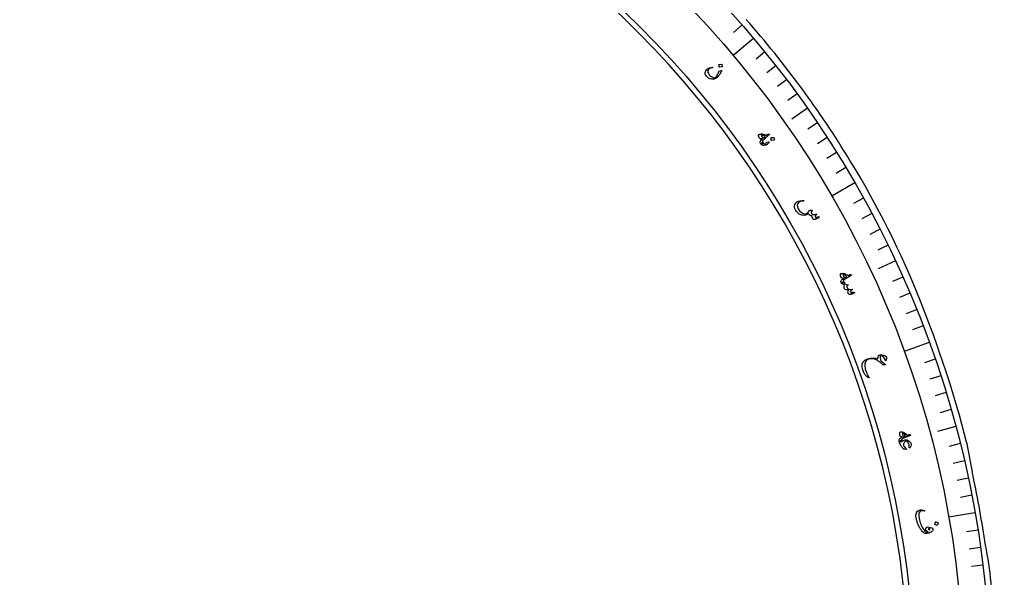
# Model space of a CAD drawing. Header units: millimetres. Extents: x -150 to 150, y -150 to 198.
# Drawn here: x 6 to 149.7, y 16.2 to 98.7 of the extents above; entities that cross this region are included whole.
import ezdxf

# ---------------------------------------------------------------- set-up
doc = ezdxf.new("R2010")
doc.units = ezdxf.units.MM
for name, color, linetype in [('CUT_INNER', 6, 'Continuous'), ('CUT_OUTER', 1, 'Continuous'), ('ENGRAVE', 7, 'Continuous'), ('ENGRAVE_FINE', 8, 'Continuous'), ('TEXT', 5, 'Continuous')]:
    doc.layers.add(name, color=color, linetype=linetype)

msp = doc.modelspace()

# ---------------------------------------------------------------- linework, layer by layer
at = {"layer": 'CUT_INNER'}
msp.add_arc((0, 0), 137.25, 95.273437, 87.539062, dxfattribs=at)
at = {"layer": 'CUT_OUTER'}
msp.add_lwpolyline([(145.7362, 36.3158), (146.4473, 32.4497), (146.5542, 31.9665)], dxfattribs=at)
for centre, radius, start, end in [((2.7694, 1.3436), 147.2384, 31.334946, 41.399246), ((14.834, 8.0735), 133.4347, 21.563907, 31.560726), ((-13.733, -4.356), 164.5741, 14.307985, 21.932961), ((0.4688, 0.0933), 149.5221, 8.339329, 12.308059), ((78.8197, 7.9997), 70.9413, 2.256007, 11.20024)]:
    msp.add_arc(centre, radius, start, end, dxfattribs=at)
at = {"layer": 'ENGRAVE'}
for points in [[(114.3206, 95.9264), (111.3124, 93.4022)], [(122.2462, 85.5977), (119.9484, 83.9888)], [(129.2413, 74.6175), (125.8404, 72.654)], [(135.2528, 63.0694), (132.7106, 61.884)], [(140.235, 51.0414), (136.5449, 49.6983)], [(144.1499, 38.6249), (141.4405, 37.8989)], [(146.9678, 25.9144), (143.1004, 25.2325)]]:
    msp.add_lwpolyline(points, dxfattribs=at)
for radius in [149.235, 145.308, 138.015]:
    msp.add_circle((0, 0), radius, dxfattribs=at)
at = {"layer": 'ENGRAVE_FINE'}
for points in [[(112.6291, 97.907), (111.3589, 96.8028)], [(115.9774, 93.9166), (114.6694, 92.8575)], [(117.5988, 91.8782), (116.2726, 90.8421)], [(119.1844, 89.8119), (117.8403, 88.799)], [(120.7337, 87.7181), (119.3721, 86.7289)], [(123.7214, 83.4512), (122.3262, 82.51)], [(125.159, 81.2792), (123.7475, 80.3626)], [(126.5585, 79.0825), (125.1312, 78.1906)], [(127.9194, 76.8617), (126.4767, 75.9949)], [(130.5239, 72.3506), (129.0519, 71.5346)], [(131.7667, 70.0616), (130.2807, 69.2715)], [(132.9694, 67.7513), (131.4698, 66.9872)], [(134.1315, 65.4203), (132.6189, 64.6825)], [(136.333, 60.6993), (134.7955, 60.0148)], [(137.3715, 58.3108), (135.8223, 57.6532)], [(138.3683, 55.9044), (136.8078, 55.274)], [(139.3229, 53.481), (137.7517, 52.8779)], [(141.1045, 48.5862), (139.5132, 48.0382)], [(141.9309, 46.1162), (140.3303, 45.5961)], [(142.7141, 43.6321), (141.1047, 43.14)], [(143.4539, 41.1347), (141.8361, 40.6708)], [(144.8021, 36.1032), (143.1691, 35.6961)], [(145.4101, 33.5706), (143.7703, 33.192)], [(145.9739, 31.0277), (144.3276, 30.6778)], [(146.4931, 28.4754), (144.8411, 28.1542)], [(147.3977, 23.3455), (145.7354, 23.0822)], [(147.7827, 20.7695), (146.116, 20.5353)], [(148.1226, 18.1872), (146.4522, 17.9821)]]:
    msp.add_lwpolyline(points, dxfattribs=at)
at = {"layer": 'TEXT'}
for points in [[(109.5766, 92.1287), (109.584, 92.128), (109.5912, 92.1243), (109.5981, 92.1177), (109.6049, 92.108), (109.6327, 92.0236), (109.6517, 91.938), (109.662, 91.8515), (109.6635, 91.7638), (109.6614, 91.7534), (109.6568, 91.7458), (109.6498, 91.741), (109.6405, 91.7391), (109.2682, 91.6869), (109.2576, 91.6877), (109.2501, 91.6938), (109.2456, 91.7053), (109.2442, 91.7221), (109.243, 91.7366), (109.2406, 91.759), (109.2369, 91.7895), (109.232, 91.8279), (109.2256, 91.8747), (109.2172, 91.9303), (109.2069, 91.9946), (109.1946, 92.0677), (109.194, 92.0783), (109.196, 92.0856), (109.2008, 92.0896), (109.2084, 92.0905)], [(109.5968, 91.1234), (109.565, 91.051), (109.53, 90.9773), (109.492, 90.9025), (109.4508, 90.8264), (109.4058, 90.7493), (109.3561, 90.6712), (109.3019, 90.592), (109.243, 90.5118), (109.1823, 90.4345), (109.1191, 90.3614), (109.0535, 90.2924), (108.9855, 90.2275), (108.9149, 90.1667), (108.8414, 90.1096), (108.7652, 90.0564), (108.6862, 90.0069), (108.5984, 89.9607), (108.5117, 89.9249), (108.426, 89.8993), (108.3412, 89.884), (108.1181, 89.8855), (107.897, 89.9474), (107.6779, 90.0694), (107.4605, 90.2516), (107.3267, 90.403), (107.2333, 90.5557), (107.1802, 90.7099), (107.1674, 90.8657), (107.1947, 91.0143), (107.2563, 91.1532), (107.3522, 91.2824), (107.4826, 91.4019), (107.6407, 91.505), (107.8105, 91.5829), (107.9922, 91.6356), (108.1856, 91.6628), (108.2107, 91.6624), (108.2291, 91.6569), (108.2407, 91.6464), (108.2456, 91.6309), (108.2446, 91.6118), (108.2332, 91.5969), (108.2112, 91.5863), (108.1789, 91.5799), (107.953, 91.5249), (107.7768, 91.4428), (107.6501, 91.334), (107.5728, 91.1984), (107.5462, 91.0481), (107.5711, 90.8888), (107.6473, 90.7204), (107.7748, 90.5428), (107.9639, 90.3577), (108.1678, 90.222), (108.3866, 90.1359), (108.6205, 90.0993), (108.6271, 90.1), (108.635, 90.1032), (108.6443, 90.1088), (108.6549, 90.117), (108.732, 90.1887), (108.812, 90.284), (108.8949, 90.403), (108.9806, 90.5455), (109.0216, 90.6199), (109.059, 90.69), (109.0928, 90.7558), (109.123, 90.8172), (109.1493, 90.8744), (109.1713, 90.9273), (109.1889, 90.9759), (109.2023, 91.0203), (109.21, 91.0426), (109.2199, 91.0598), (109.232, 91.0719), (109.2462, 91.079), (109.5659, 91.1803), (109.5874, 91.1827), (109.5997, 91.174), (109.6029, 91.1543), (109.5968, 91.1234)], [(116.6128, 81.8002), (116.6486, 81.795), (116.6624, 81.7808), (116.6542, 81.7576), (116.6242, 81.7256), (116.6046, 81.7083), (116.5777, 81.684), (116.5436, 81.6527), (116.5023, 81.6144), (116.4531, 81.569), (116.3955, 81.5164), (116.3295, 81.4567), (116.255, 81.3898), (116.1819, 81.324), (116.1163, 81.2651), (116.0584, 81.2132), (116.0081, 81.1682), (115.9657, 81.1303), (115.9312, 81.0997), (115.9049, 81.0763), (115.8866, 81.0601), (115.7737, 80.9549), (115.694, 80.8615), (115.6477, 80.78), (115.6346, 80.7103), (115.6386, 80.6703), (115.6523, 80.6282), (115.6757, 80.584), (115.7089, 80.5377), (115.7237, 80.5068), (115.7249, 80.4762), (115.7126, 80.4456), (115.6867, 80.4153), (115.6507, 80.3858), (115.6113, 80.3603), (115.5685, 80.3388), (115.5222, 80.3212), (115.4798, 80.3105), (115.4452, 80.3071), (115.4182, 80.3109), (115.399, 80.322), (115.3374, 80.4122), (115.2999, 80.5008), (115.2865, 80.5878), (115.2971, 80.6733), (115.3357, 80.7659), (115.4014, 80.8662), (115.4945, 80.9742), (115.6148, 81.0899), (115.4986, 81.0807), (115.3994, 81.0845), (115.3173, 81.1016), (115.2521, 81.1318), (115.2125, 81.1656), (115.1743, 81.2113), (115.1373, 81.2687), (115.1016, 81.3378), (115.0697, 81.4148), (115.0478, 81.4829), (115.036, 81.5422), (115.0343, 81.5926), (115.0427, 81.6402), (115.0589, 81.6794), (115.0831, 81.71), (115.1153, 81.7322), (115.1607, 81.7526), (115.2143, 81.7704), (115.2761, 81.7856), (115.3461, 81.7984), (115.4184, 81.8084), (115.4775, 81.8143), (115.5235, 81.816), (115.5564, 81.8136), (115.7086, 81.7783), (115.8616, 81.7307), (116.0156, 81.6706), (116.1705, 81.598), (116.2332, 81.6488), (116.2878, 81.692), (116.3342, 81.7275), (116.3726, 81.7554), (116.4066, 81.7764), (116.4399, 81.7911), (116.4724, 81.7994), (116.5043, 81.8015)], [(116.2693, 80.6208), (116.5501, 80.6722), (116.5835, 80.6742), (116.6023, 80.6649), (116.6067, 80.6442), (116.5966, 80.6123), (116.5529, 80.5361), (116.5015, 80.4649), (116.4426, 80.3986), (116.3761, 80.3374), (116.3014, 80.2811), (116.2179, 80.2295), (116.1258, 80.1828), (116.025, 80.1408), (115.8376, 80.0955), (115.6709, 80.1106), (115.5248, 80.1861), (115.399, 80.322), (115.3979, 80.347), (115.4185, 80.3876), (115.4607, 80.4441), (115.5245, 80.5162), (115.5618, 80.5502), (115.5964, 80.5727), (115.628, 80.5836), (115.6569, 80.583), (115.672, 80.5769), (115.6857, 80.5674), (115.698, 80.5543), (115.7089, 80.5377), (115.7781, 80.4447), (115.8549, 80.3754), (115.9394, 80.33), (116.0316, 80.3082), (116.0375, 80.3085), (116.0435, 80.3113), (116.0495, 80.3168), (116.0557, 80.3249), (116.0951, 80.3722), (116.1308, 80.4266), (116.1629, 80.488), (116.1913, 80.5565), (116.2032, 80.5807), (116.2202, 80.5995), (116.2422, 80.6129), (116.2693, 80.6208)], [(115.978, 81.4268), (115.8477, 81.5215), (115.7207, 81.5901), (115.5972, 81.6328), (115.4772, 81.6495), (115.4642, 81.6471), (115.4554, 81.6405), (115.4507, 81.6298), (115.4502, 81.615), (115.4602, 81.5685), (115.4759, 81.5215), (115.4973, 81.474), (115.5245, 81.4262), (115.5574, 81.3778), (115.5961, 81.3291), (115.6405, 81.2799), (115.6906, 81.2302), (115.6996, 81.2233), (115.711, 81.2176), (115.7248, 81.2129), (115.7411, 81.2093), (115.7678, 81.231), (115.7954, 81.2544), (115.8237, 81.2792), (115.8529, 81.3056), (115.8829, 81.3336), (115.9138, 81.3631), (115.9455, 81.3942), (115.978, 81.4268)], [(117.2804, 81.2755), (117.2877, 81.2742), (117.2945, 81.2699), (117.3008, 81.2626), (117.3066, 81.2525), (117.3263, 81.166), (117.3371, 81.0793), (117.3392, 80.9923), (117.3325, 80.9051), (117.3293, 80.8949), (117.324, 80.8878), (117.3167, 80.8837), (117.3072, 80.8826), (116.9321, 80.8648), (116.9216, 80.8665), (116.9147, 80.8733), (116.9113, 80.8851), (116.9115, 80.9018), (116.9117, 80.9164), (116.9114, 80.9389), (116.9106, 80.9695), (116.9094, 81.0081), (116.9074, 81.0552), (116.9043, 81.1112), (116.9001, 81.1761), (116.8948, 81.2499), (116.8951, 81.2604), (116.8979, 81.2675), (116.9031, 81.271), (116.9106, 81.2712)], [(123.9112, 69.607), (123.9308, 69.6095), (123.9468, 69.6077), (123.9594, 69.6014), (123.9684, 69.5907), (123.9752, 69.5743), (123.9771, 69.5581), (123.974, 69.5422), (123.9659, 69.5265), (123.9319, 69.4799), (123.8836, 69.4332), (123.8209, 69.3863), (123.7439, 69.3392), (123.6108, 69.2752), (123.4752, 69.2308), (123.3371, 69.2059), (123.1963, 69.2006), (123.1593, 69.205), (123.1271, 69.2146), (123.0999, 69.2293), (123.0775, 69.2492), (123.0216, 69.3352), (122.9832, 69.4402), (122.9622, 69.564), (122.9588, 69.7069), (122.7798, 69.7274), (122.6338, 69.7886), (122.5204, 69.8905), (122.4398, 70.0334), (122.3603, 69.9941), (122.2826, 69.9585), (122.2067, 69.9267), (122.1326, 69.8986), (122.0599, 69.8739), (121.988, 69.8525), (121.9171, 69.8342), (121.847, 69.8191), (121.715, 69.8016), (121.5823, 69.8041), (121.4491, 69.8265), (121.3153, 69.8687), (121.0538, 69.9967), (120.8268, 70.1603), (120.6344, 70.3597), (120.4761, 70.5951), (120.3524, 70.8922), (120.3229, 71.1676), (120.3878, 71.4216), (120.5474, 71.6545), (120.6185, 71.7156), (120.7109, 71.7736), (120.8247, 71.8285), (120.9599, 71.8803), (121.1143, 71.9262), (121.2826, 71.9613), (121.4645, 71.9855), (121.6602, 71.9988), (121.6733, 71.9983), (121.6845, 71.9949), (121.6937, 71.9885), (121.7011, 71.9791), (121.7062, 71.9684), (121.7087, 71.958), (121.7086, 71.9479), (121.7059, 71.9381), (121.699, 71.9285), (121.6901, 71.9214), (121.6791, 71.9168), (121.6661, 71.9146), (121.4084, 71.8924), (121.2068, 71.8568), (121.061, 71.808), (120.9712, 71.7462), (120.8184, 71.5333), (120.7526, 71.3021), (120.7734, 71.0524), (120.8808, 70.7841), (121.1044, 70.4519), (121.3627, 70.2105), (121.6562, 70.0597), (121.9854, 69.9994), (122.131, 70.0839), (122.2715, 70.1962), (122.4069, 70.3364), (122.537, 70.5046), (122.5492, 70.5234), (122.5619, 70.5371), (122.5751, 70.5456), (122.5889, 70.549), (122.6407, 70.5528), (122.6895, 70.556), (122.7353, 70.5587), (122.7781, 70.5609), (122.8173, 70.5622), (122.8527, 70.5625), (122.8841, 70.5618), (122.9116, 70.56), (122.9243, 70.5573), (122.9323, 70.5513), (122.9356, 70.5419), (122.9341, 70.5293), (122.9317, 70.5218), (122.9276, 70.511), (122.9219, 70.4968), (122.9144, 70.4792), (122.905, 70.4587), (122.8934, 70.4357), (122.8796, 70.4102), (122.8636, 70.3823), (122.8336, 70.327), (122.8138, 70.2836), (122.804, 70.252), (122.8045, 70.2323), (122.8506, 70.133), (122.9209, 70.0474), (123.0152, 69.9755), (123.1337, 69.9172), (123.1961, 69.907), (123.2857, 69.9128), (123.4024, 69.9345), (123.5462, 69.9722), (123.5599, 69.9757), (123.5733, 69.9754), (123.5864, 69.9713), (123.5993, 69.9635), (123.6095, 69.955), (123.6167, 69.9455), (123.6209, 69.9349), (123.6222, 69.9231), (123.6072, 69.8963), (123.5673, 69.8667), (123.5024, 69.8345), (123.4124, 69.7997), (123.409, 69.7002), (123.4239, 69.6045), (123.4571, 69.5125), (123.5086, 69.4242), (123.5347, 69.4404), (123.5545, 69.456), (123.5679, 69.4711), (123.5751, 69.4857), (123.5809, 69.501), (123.5888, 69.5127), (123.5987, 69.5207), (123.6107, 69.525)], [(128.7054, 61.0307), (128.7398, 61.0194), (128.751, 61.0031), (128.7391, 60.9817), (128.7041, 60.9552), (128.6818, 60.9414), (128.6513, 60.922), (128.6124, 60.8969), (128.5652, 60.8661), (128.5091, 60.8296), (128.4435, 60.7874), (128.3683, 60.7396), (128.2837, 60.6862), (128.2005, 60.6336), (128.126, 60.5866), (128.0602, 60.5452), (128.0031, 60.5093), (127.9548, 60.4791), (127.9158, 60.4547), (127.8859, 60.436), (127.8651, 60.4232), (127.7361, 60.3385), (127.6419, 60.2598), (127.5825, 60.1872), (127.5579, 60.1207), (127.5551, 60.0806), (127.5615, 60.0368), (127.5772, 59.9893), (127.6021, 59.938), (127.6115, 59.9052), (127.6075, 59.8747), (127.5903, 59.8467), (127.5597, 59.8211), (127.5192, 59.7981), (127.4761, 59.7796), (127.4302, 59.7656), (127.3817, 59.7561), (127.3381, 59.7526), (127.3034, 59.7551), (127.2775, 59.7633), (127.2604, 59.7775), (127.2148, 59.8768), (127.1928, 59.9705), (127.1941, 60.0585), (127.219, 60.1409), (127.2725, 60.2258), (127.3543, 60.3136), (127.4641, 60.4044), (127.6022, 60.4982), (127.4861, 60.5086), (127.389, 60.5291), (127.3108, 60.5598), (127.2517, 60.6005), (127.2184, 60.6405), (127.1883, 60.6919), (127.1616, 60.7547), (127.138, 60.8289), (127.1194, 60.9102), (127.1093, 60.981), (127.1077, 61.0414), (127.1145, 61.0914), (127.1307, 61.1369), (127.1533, 61.1728), (127.1824, 61.1989), (127.2178, 61.2154), (127.2659, 61.2278), (127.3218, 61.2363), (127.3853, 61.241), (127.4565, 61.2418), (127.5294, 61.2395), (127.5887, 61.2354), (127.6343, 61.2294), (127.6663, 61.2214), (127.8104, 61.1611), (127.9532, 61.0884), (128.0949, 61.0032), (128.2354, 60.9057), (128.3057, 60.9452), (128.3668, 60.9786), (128.4186, 61.0058), (128.4611, 61.0269), (128.4981, 61.0418), (128.5334, 61.0507), (128.5669, 61.0535), (128.5987, 61.0502)], [(128.0169, 60.7693), (127.9043, 60.8845), (127.7907, 60.9735), (127.6762, 61.0364), (127.5607, 61.073), (127.5474, 61.0728), (127.5376, 61.0678), (127.5312, 61.058), (127.5283, 61.0435), (127.5303, 60.996), (127.5378, 60.947), (127.551, 60.8966), (127.5697, 60.8449), (127.5941, 60.7917), (127.624, 60.7371), (127.6594, 60.6812), (127.7005, 60.6238), (127.7082, 60.6155), (127.7185, 60.6079), (127.7313, 60.601), (127.7468, 60.5947), (127.7768, 60.6116), (127.8078, 60.63), (127.84, 60.6497), (127.8732, 60.6709), (127.9075, 60.6934), (127.9428, 60.7173), (127.9793, 60.7426), (128.0169, 60.7693)], [(129.1968, 58.4326), (129.2064, 58.4268), (129.2089, 58.4162), (129.2044, 58.4006), (129.193, 58.3801), (129.17, 58.3533), (129.1331, 58.3242), (129.0822, 58.2929), (129.0174, 58.2593), (128.9424, 58.224), (128.867, 58.1948), (128.7911, 58.1717), (128.7147, 58.1548), (128.5598, 58.1359), (128.441, 58.139), (128.3583, 58.1641), (128.3116, 58.2112), (128.2586, 58.3487), (128.2372, 58.4886), (128.2475, 58.631), (128.2893, 58.7758), (128.1157, 58.7826), (127.9671, 58.8167), (127.8433, 58.8781), (127.7443, 58.967), (127.68, 59.0784), (127.655, 59.2098), (127.6692, 59.3611), (127.7224, 59.5326), (127.5521, 59.5719), (127.4184, 59.6257), (127.3212, 59.6943), (127.2604, 59.7775), (127.2622, 59.8008), (127.2853, 59.833), (127.3297, 59.8741), (127.3955, 59.924), (127.4649, 59.9636), (127.5225, 59.9792), (127.5683, 59.9706), (127.6021, 59.938), (127.7237, 59.7819), (127.8725, 59.6649), (128.0485, 59.5869), (128.252, 59.5479), (128.263, 59.5458), (128.272, 59.5422), (128.2787, 59.5369), (128.2833, 59.5301), (128.2866, 59.5206), (128.2875, 59.5112), (128.286, 59.5019), (128.2822, 59.4926), (128.2634, 59.4795), (128.2249, 59.4718), (128.1665, 59.4692), (128.0883, 59.472), (128.0591, 59.4073), (128.0534, 59.3253), (128.0714, 59.2261), (128.1128, 59.1094), (128.2064, 58.9834), (128.358, 58.9053), (128.5678, 58.8749), (128.8358, 58.8922), (128.8495, 58.8932), (128.8602, 58.8918), (128.8681, 58.8878), (128.873, 58.8814), (128.877, 58.8702), (128.8784, 58.8596), (128.8772, 58.8495), (128.8735, 58.84), (128.8661, 58.8309), (128.8579, 58.8237), (128.8488, 58.8184), (128.8388, 58.815), (128.6611, 58.78), (128.6419, 58.7173), (128.6315, 58.6477), (128.63, 58.5713), (128.6374, 58.488), (128.6527, 58.4106), (128.6733, 58.3557), (128.6991, 58.3234), (128.7303, 58.3137), (128.7672, 58.3226), (128.8138, 58.348), (128.8702, 58.39), (128.9364, 58.4485), (128.9599, 58.4543), (129.0112, 58.4536), (129.0902, 58.4464), (129.1968, 58.4326)], [(133.8541, 48.9574), (133.8936, 48.9012), (133.9173, 48.8331), (133.9253, 48.753), (133.9175, 48.661), (133.9083, 48.6122), (133.8976, 48.5666), (133.8855, 48.5242), (133.872, 48.4849), (133.8573, 48.4488), (133.8417, 48.4161), (133.8252, 48.3867), (133.8077, 48.3606), (133.7887, 48.3405), (133.7727, 48.3401), (133.7597, 48.3592), (133.7496, 48.3979), (133.6793, 48.641), (133.5478, 48.8421), (133.3556, 49.0009), (133.1026, 49.1174), (133.0886, 49.1181), (133.0761, 49.1132), (133.0652, 49.1027), (133.0558, 49.0866), (133.0011, 48.9029), (132.9869, 48.7208), (133.0133, 48.5403), (133.0801, 48.3612), (133.0983, 48.3312), (133.1287, 48.295), (133.1714, 48.2527), (133.2264, 48.2041), (133.3333, 48.1181), (133.4276, 48.042), (133.5094, 47.9758), (133.5786, 47.9196), (133.6353, 47.8733), (133.6794, 47.8371), (133.7111, 47.811), (133.7302, 47.7949), (133.7497, 47.7691), (133.7471, 47.7506), (133.7225, 47.7393), (133.6758, 47.7352), (133.5484, 47.738), (133.4515, 47.7455), (133.3853, 47.7578), (133.3497, 47.7749), (133.2818, 47.8425), (133.2061, 47.9126), (133.1225, 47.985), (133.031, 48.0598), (132.9315, 48.1369), (132.8242, 48.2163), (132.709, 48.2981), (132.5859, 48.3821), (132.2998, 48.5359), (131.9989, 48.6211), (131.6833, 48.638), (131.3531, 48.5869), (131.1848, 48.528), (131.0391, 48.4443), (130.9159, 48.3358), (130.8152, 48.2027), (130.7159, 47.927), (130.7085, 47.5729), (130.7923, 47.14), (130.9664, 46.6275), (130.9994, 46.5504), (131.0364, 46.468), (131.0776, 46.3801), (131.1228, 46.2868), (131.1722, 46.1884), (131.226, 46.0853), (131.2841, 45.9773), (131.3466, 45.8645), (131.3561, 45.8446), (131.3602, 45.8288), (131.359, 45.8172), (131.3524, 45.8097), (131.3056, 45.815), (131.2177, 45.8709), (131.0888, 45.9773), (130.9187, 46.1339), (130.8213, 46.2311), (130.7433, 46.3187), (130.6847, 46.3967), (130.6456, 46.4652), (130.5277, 46.7301), (130.4362, 46.9758), (130.371, 47.2027), (130.3323, 47.4108), (130.3376, 47.8325), (130.4664, 48.1754), (130.7195, 48.4397), (131.0974, 48.6251), (131.5261, 48.7336), (131.9276, 48.7661), (132.3018, 48.7221), (132.6487, 48.6014), (132.66, 48.7669), (132.6819, 48.9062), (132.7144, 49.0195), (132.7577, 49.1065), (132.7782, 49.1334), (132.8032, 49.1558), (132.8327, 49.1737), (132.8666, 49.1871), (132.9636, 49.2076), (133.0584, 49.2188), (133.151, 49.2208), (133.2415, 49.2136), (133.4319, 49.1762), (133.5975, 49.121), (133.7382, 49.0481), (133.8541, 48.9574)], [(137.4472, 37.3911), (137.479, 37.3741), (137.4872, 37.356), (137.4717, 37.337), (137.4325, 37.3171), (137.4083, 37.3075), (137.3748, 37.2937), (137.3321, 37.2759), (137.2802, 37.2539), (137.2185, 37.2278), (137.1465, 37.1979), (137.0641, 37.1641), (136.9714, 37.1264), (136.8802, 37.0893), (136.7986, 37.0562), (136.7265, 37.027), (136.6639, 37.0017), (136.6111, 36.9805), (136.5684, 36.9634), (136.5357, 36.9503), (136.513, 36.9413), (136.371, 36.8806), (136.2644, 36.8198), (136.1932, 36.7588), (136.1573, 36.6977), (136.1474, 36.6587), (136.146, 36.6145), (136.1531, 36.5649), (136.1686, 36.5101), (136.172, 36.4761), (136.1627, 36.4468), (136.1408, 36.4223), (136.1062, 36.4025), (136.0623, 36.3869), (136.0166, 36.3763), (135.969, 36.3706), (135.9195, 36.3698), (135.876, 36.3741), (135.8423, 36.3826), (135.8182, 36.3954), (135.8039, 36.4123), (135.7766, 36.5181), (135.7713, 36.6142), (135.7882, 36.7006), (135.8272, 36.7774), (135.8949, 36.8514), (135.9908, 36.9234), (136.115, 36.9935), (136.2674, 37.0615), (136.1549, 37.0922), (136.063, 37.1295), (135.9914, 37.1734), (135.9404, 37.2239), (135.9147, 37.2692), (135.8942, 37.3251), (135.8789, 37.3916), (135.8687, 37.4688), (135.8648, 37.5521), (135.8673, 37.6236), (135.8763, 37.6833), (135.8919, 37.7313), (135.9159, 37.7733), (135.9444, 37.8046), (135.9776, 37.8252), (136.0154, 37.8352), (136.065, 37.8389), (136.1214, 37.8375), (136.1848, 37.8309), (136.255, 37.8191), (136.3264, 37.804), (136.384, 37.7895), (136.4279, 37.7755), (136.458, 37.7621), (136.5891, 37.6773), (136.7169, 37.5805), (136.8414, 37.4718), (136.9625, 37.351), (137.0387, 37.3775), (137.1047, 37.3996), (137.1605, 37.4173), (137.206, 37.4305), (137.2451, 37.4387), (137.2814, 37.4412), (137.3149, 37.438), (137.3455, 37.4292)], [(136.7233, 37.2552), (136.6328, 37.3885), (136.5367, 37.4961), (136.435, 37.5782), (136.3278, 37.6346), (136.3147, 37.6367), (136.3042, 37.6335), (136.2962, 37.6251), (136.2907, 37.6113), (136.2843, 37.5641), (136.2831, 37.5146), (136.2872, 37.4627), (136.2965, 37.4084), (136.3111, 37.3518), (136.3309, 37.2928), (136.356, 37.2315), (136.3863, 37.1677), (136.3924, 37.1583), (136.4012, 37.149), (136.4126, 37.1399), (136.4267, 37.1309), (136.4592, 37.1424), (136.493, 37.155), (136.5281, 37.1687), (136.5645, 37.1837), (136.6023, 37.1998), (136.6413, 37.2171), (136.6817, 37.2356), (136.7233, 37.2552)], [(136.8234, 35.223), (136.5515, 35.2696), (136.5238, 35.2773), (136.5007, 35.2857), (136.4824, 35.2947), (136.4688, 35.3045), (136.4092, 35.3562), (136.3512, 35.4133), (136.2948, 35.4755), (136.24, 35.543), (136.1862, 35.6153), (136.1332, 35.6921), (136.0808, 35.7733), (136.0291, 35.859), (135.9407, 36.0213), (135.8736, 36.1675), (135.828, 36.2978), (135.8039, 36.4123), (135.8121, 36.4607), (135.8435, 36.4996), (135.898, 36.5291), (135.9757, 36.5492), (136.0483, 36.5576), (136.104, 36.5566), (136.1426, 36.5462), (136.1643, 36.5262), (136.1653, 36.5222), (136.1664, 36.5182), (136.1675, 36.5141), (136.1686, 36.5101), (136.1736, 36.4792), (136.1805, 36.4494), (136.1893, 36.4206), (136.2, 36.3929), (136.2595, 36.4613), (136.3297, 36.5208), (136.4104, 36.5711), (136.5017, 36.6124), (136.672, 36.6605), (136.8321, 36.6717), (136.9821, 36.6457), (137.1219, 36.5826), (137.2613, 36.4903), (137.3751, 36.3937), (137.4633, 36.293), (137.5259, 36.1881), (137.5578, 36.0656), (137.5487, 35.915), (137.4985, 35.7363), (137.4072, 35.5298), (137.3911, 35.505), (137.3709, 35.49), (137.3465, 35.4848), (137.318, 35.4893), (137.294, 35.5003), (137.2783, 35.5171), (137.2708, 35.5399), (137.2715, 35.5686), (137.277, 35.7747), (137.2465, 35.972), (137.1802, 36.1605), (137.0779, 36.34), (137.0254, 36.408), (136.9741, 36.4572), (136.9239, 36.4876), (136.875, 36.4993), (136.8193, 36.4904), (136.754, 36.4562), (136.6793, 36.3966), (136.595, 36.3118), (136.5129, 36.2141), (136.4551, 36.1272), (136.4215, 36.0512), (136.4122, 35.986), (136.4331, 35.8549), (136.4815, 35.7304), (136.5573, 35.6125), (136.6605, 35.5012), (136.7722, 35.4046), (136.8266, 35.3537), (136.8615, 35.3107), (136.877, 35.2757), (136.8731, 35.2488), (136.8632, 35.2357), (136.8517, 35.227), (136.8384, 35.2228), (136.8234, 35.223)], [(140.7651, 23.5113), (140.7849, 23.429), (140.7668, 23.341), (140.7109, 23.2473), (140.617, 23.1479), (140.4892, 23.0522), (140.3317, 22.9694), (140.1444, 22.8996), (139.9273, 22.8425), (139.8478, 22.8271), (139.7726, 22.8204), (139.7019, 22.8225), (139.6356, 22.8332), (139.4979, 22.8866), (139.36, 22.9771), (139.2218, 23.1044), (139.083, 23.2686), (139.0155, 23.3629), (138.9502, 23.461), (138.8871, 23.5628), (138.8262, 23.6683), (138.7674, 23.7779), (138.7108, 23.8918), (138.6562, 24.0099), (138.6037, 24.1322), (138.554, 24.2556), (138.5082, 24.3766), (138.466, 24.4954), (138.4277, 24.6119), (138.3933, 24.7264), (138.3631, 24.8392), (138.3371, 24.9504), (138.3153, 25.06), (138.2689, 25.5252), (138.3266, 25.8843), (138.4895, 26.1379), (138.758, 26.2858), (138.8239, 26.3012), (138.9004, 26.3117), (138.9874, 26.3173), (139.085, 26.3178), (139.1938, 26.3093), (139.3017, 26.2893), (139.4085, 26.2578), (139.5142, 26.2147), (139.5268, 26.2077), (139.5365, 26.1985), (139.5434, 26.1873), (139.5475, 26.1738), (139.5482, 26.1603), (139.5448, 26.1487), (139.5372, 26.139), (139.5256, 26.1312), (139.5122, 26.126), (139.4992, 26.1241), (139.4867, 26.1255), (139.4746, 26.1302), (139.2346, 26.2007), (139.0405, 26.2026), (138.8924, 26.1363), (138.7901, 26.0019), (138.7075, 25.7328), (138.6883, 25.4114), (138.7323, 25.0375), (138.8391, 24.6107), (138.8999, 24.4258), (138.9699, 24.2422), (139.0489, 24.0598), (139.1371, 23.8786), (139.2343, 23.6987), (139.3406, 23.5205), (139.4559, 23.3438), (139.5803, 23.1687), (139.6553, 23.0769), (139.7308, 23.0105), (139.8068, 22.9698), (139.8835, 22.9547), (139.9308, 22.9774), (139.9725, 23.0077), (140.0088, 23.0457), (140.0396, 23.0913), (140.0406, 23.0962), (140.0368, 23.1015), (140.0282, 23.107), (140.0148, 23.1128), (139.9092, 23.1567), (139.8262, 23.2117), (139.7657, 23.2778), (139.7278, 23.3551), (139.7008, 23.5035), (139.725, 23.6254), (139.8003, 23.7208), (139.9268, 23.7898), (140.0456, 23.8092), (140.1974, 23.794), (140.3821, 23.7442), (140.5998, 23.6596), (140.655, 23.6305), (140.7009, 23.5961), (140.7376, 23.5564), (140.7651, 23.5113)], [(141.5244, 24.4029), (141.5304, 24.3985), (141.5348, 24.3917), (141.5375, 24.3824), (141.5384, 24.3707), (141.5199, 24.2835), (141.4933, 24.1997), (141.4585, 24.1196), (141.4157, 24.0429), (141.4086, 24.0349), (141.4008, 24.0307), (141.3924, 24.03), (141.3834, 24.0331), (141.0355, 24.1764), (141.0267, 24.1824), (141.0233, 24.1915), (141.0252, 24.2037), (141.0324, 24.2189), (141.0387, 24.2321), (141.0479, 24.2528), (141.0601, 24.281), (141.0752, 24.3168), (141.0932, 24.3606), (141.1139, 24.4129), (141.1374, 24.4739), (141.1637, 24.5434), (141.1684, 24.5529), (141.1739, 24.5582), (141.1801, 24.5592), (141.187, 24.5561)], [(140.1893, 23.3681), (140.2105, 23.3559), (140.2298, 23.3546), (140.2473, 23.3642), (140.2631, 23.3847), (140.2962, 23.463), (140.2967, 23.5272), (140.2643, 23.5774), (140.1992, 23.6136), (140.1806, 23.6166), (140.1649, 23.6153), (140.152, 23.6096), (140.142, 23.5996), (140.1151, 23.5353), (140.114, 23.4752), (140.1387, 23.4195), (140.1893, 23.3681)]]:
    msp.add_lwpolyline(points, close=True, dxfattribs=at)

doc.saveas('drawing.dxf')
